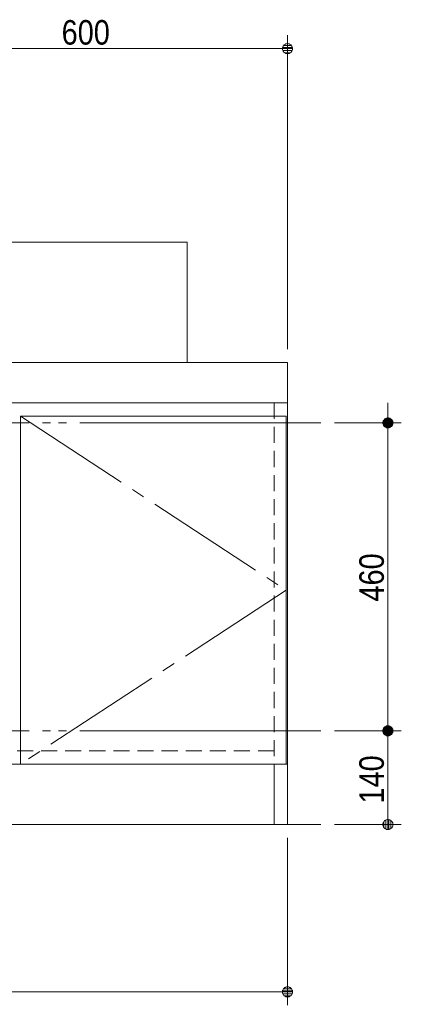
# Model space of a CAD drawing. Units: millimetres, scale not verified. Extents: x -6062 to 6062, y -3045 to 3045.
# Drawn here: x -4518 to -3948, y -2290 to -818 of the extents above; entities that cross this region are included whole.
import ezdxf
from ezdxf.enums import TextEntityAlignment as Align

# ---------------------------------------------------------------- set-up
doc = ezdxf.new("R2010")
doc.units = ezdxf.units.MM
doc.header["$LTSCALE"] = 20
for name, pattern in [('CHAIN2', [12, 9, -1, 1, -1]), ('DASHED1', [1.8, 1.2, -0.6]), ('LONG_DOUBLE_CHAIN', [21.8, 18, -1, 0.6, -0.6, 0.6, -1])]:
    doc.linetypes.add(name, pattern=pattern)
for name, color, linetype, lineweight in [('0-1_5ボウル・キャビネット', 7, 'Continuous', 9), ('0-2_2寸法-1', 7, 'Continuous', 9), ('0-3_0', 7, 'Continuous', 9), ('0-4_2寸法-2', 7, 'Continuous', 9)]:
    doc.layers.add(name, color=color, linetype=linetype, lineweight=lineweight)
doc.styles.add('ＭＳ Ｐゴシック', font='')
doc.styles.get('ＭＳ Ｐゴシック').set_extended_font_data('MS PGothic')

# ---------------------------------------------------------------- blocks, each defined once
blk = doc.blocks.new('_Dot')
at = {"layer": '0-3_0'}
for p, q in [((-10, 0), (-20, 0)), ((9.78, 2), (-9.78, 2)), ((7.99, 6), (-7.99, 6)), ((9.16, -3.98), (-9.16, -3.98)), ((6, -7.98), (-6, -7.98))]:
    blk.add_line(p, q, dxfattribs=at)
for points in [[(10, 0), (9.92, 1.25), (9.69, 2.49), (9.3, 3.68), (8.76, 4.82), (8.09, 5.88), (7.29, 6.85), (6.37, 7.71), (5.36, 8.44), (4.26, 9.05), (3.09, 9.51), (1.87, 9.82), (0.63, 9.98), (-0.63, 9.98), (-1.87, 9.82), (-3.09, 9.51), (-4.26, 9.05), (-5.36, 8.44), (-6.37, 7.71), (-7.29, 6.85), (-8.09, 5.88), (-8.76, 4.82), (-9.3, 3.68), (-9.69, 2.49), (-9.92, 1.25), (-10, 0), (0, 0)], [(-10, 0), (-9.92, -1.25), (-9.69, -2.49), (-9.3, -3.68), (-8.76, -4.82), (-8.09, -5.88), (-7.29, -6.85), (-6.37, -7.71), (-5.36, -8.44), (-4.26, -9.05), (-3.09, -9.51), (-1.87, -9.82), (-0.63, -9.98), (0.63, -9.98), (1.87, -9.82), (3.09, -9.51), (4.26, -9.05), (5.36, -8.44), (6.37, -7.71), (7.29, -6.85), (8.09, -5.88), (8.76, -4.82), (9.3, -3.68), (9.69, -2.49), (9.92, -1.25), (10, 0), (0, 0)]]:
    blk.add_lwpolyline(points, close=True, dxfattribs=at)
blk = doc.blocks.new('グループ-13')
at = {"layer": '0-1_5ボウル・キャビネット'}
blk.add_lwpolyline([(-67600, -23000), (-49600, -23000), (-49600, -26600), (-67600, -26600)], close=True, dxfattribs=at)
at = {"layer": '0-1_5ボウル・キャビネット', "linetype": 'DASHED1'}
blk.add_lwpolyline([(-59400, -25760), (-59400, -25960), (-59350, -25960), (-59050, -26160), (-59050, -26600), (-58150, -26600), (-58150, -26160), (-57850, -25960), (-57800, -25960), (-57800, -25760)], dxfattribs=at)

msp = doc.modelspace()

# ---------------------------------------------------------------- linework, layer by layer
at = {"layer": '0-1_5ボウル・キャビネット'}
for p, q in [((-4137.5, -1410), (-4137.5, -1390)), ((-5367.5, -2020), (-4067.5, -2020))]:
    msp.add_line(p, q, dxfattribs=at)
at = {"layer": '0-1_5ボウル・キャビネット', "linetype": 'LONG_DOUBLE_CHAIN'}
for p, q in [((-4067.5, -1420), (-5367.5, -1420)), ((-4067.5, -1880), (-5367.5, -1880))]:
    msp.add_line(p, q, dxfattribs=at)
at = {"layer": '0-1_5ボウル・キャビネット', "linetype": 'DASHED1'}
msp.add_line((-4137.5, -1910), (-5297.5, -1910), dxfattribs=at)
at = {"layer": '0-1_5ボウル・キャビネット'}
for points in [[(-5317.5, -1330), (-4117.5, -1330), (-4117.5, -1930), (-5317.5, -1930)], [(-5317.5, -1330), (-4117.5, -1330), (-4117.5, -1390), (-5317.5, -1390)], [(-4516.5, -1410), (-4119.5, -1410), (-4119.5, -1930), (-4516.5, -1930)], [(-4137.5, -1930), (-4117.5, -1930), (-4117.5, -2020), (-4137.5, -2020)]]:
    msp.add_lwpolyline(points, close=True, dxfattribs=at)
at = {"layer": '0-1_5ボウル・キャビネット', "linetype": 'DASHED1'}
msp.add_lwpolyline([(-5297.5, -1930), (-5297.5, -1390), (-4137.5, -1390), (-4137.5, -1930)], dxfattribs=at)
at = {"layer": '0-1_5ボウル・キャビネット', "linetype": 'CHAIN2'}
msp.add_lwpolyline([(-4516.5, -1410), (-4119.5, -1670), (-4516.5, -1930)], dxfattribs=at)
at = {"layer": '0-2_2寸法-1'}
for p, q in [((-4117.5, -1310), (-4117.5, -841)), ((-4132.51, -861), (-4702.49, -861)), ((-4047.5, -1420), (-3947.5, -1420)), ((-3967.5, -1864.99), (-3967.5, -1435.01)), ((-4047.5, -1880), (-3947.5, -1880)), ((-4047.5, -1880), (-3947.5, -1880)), ((-3967.5, -1895.01), (-3967.5, -2004.99)), ((-4047.5, -2020), (-3947.5, -2020)), ((-4117.5, -2040), (-4117.5, -2290)), ((-4132.51, -2270), (-5302.49, -2270))]:
    msp.add_line(p, q, dxfattribs=at)
at = {"layer": '0-4_2寸法-2'}
for p, q in [((-3967.5, -1404.99), (-3967.5, -1389.99)), ((-4047.5, -1420), (-3947.5, -1420)), ((-3967.5, -1880), (-3967.5, -1420)), ((-4047.5, -1880), (-3947.5, -1880)), ((-3967.5, -1895.01), (-3967.5, -1910.01))]:
    msp.add_line(p, q, dxfattribs=at)

# ---------------------------------------------------------------- block references
at = {"layer": '0-1_5ボウル・キャビネット', "xscale": 0.05, "yscale": 0.05}
msp.add_blockref('グループ-13', (-1787.5, 0), dxfattribs=at)
at = {"layer": '0-2_2寸法-1', "xscale": 0.7503418, "yscale": 0.7503418}
for p in [(-4117.5, -861), (-4117.5, -2270)]:
    msp.add_blockref('_Dot', p, dxfattribs=at)
for p, rotation in [((-3967.5, -1420), 90), ((-3967.5, -1880), 270), ((-3967.5, -1880), 90), ((-3967.5, -2020), 270)]:
    msp.add_blockref('_Dot', p, dxfattribs=dict(at, rotation=rotation))
at = {"layer": '0-4_2寸法-2', "xscale": 0.7503418, "yscale": 0.7503418}
for p, rotation in [((-3967.5, -1420), 270), ((-3967.5, -1880), 90)]:
    msp.add_blockref('_Dot', p, dxfattribs=dict(at, rotation=rotation))

# ---------------------------------------------------------------- texts
at = {"layer": '0-2_2寸法-1', "style": 'ＭＳ Ｐゴシック', "width": 0.9}
msp.add_text('600', height=36.66, dxfattribs=at).set_placement((-4454.88, -865.96), align=Align.BOTTOM_LEFT)
for s, p in [('460', (-3962.54, -1686.89)), ('140', (-3962.54, -1988.61))]:
    msp.add_text(s, height=36.66, rotation=90, dxfattribs=at).set_placement(p, align=Align.BOTTOM_LEFT)

doc.saveas('drawing.dxf')
